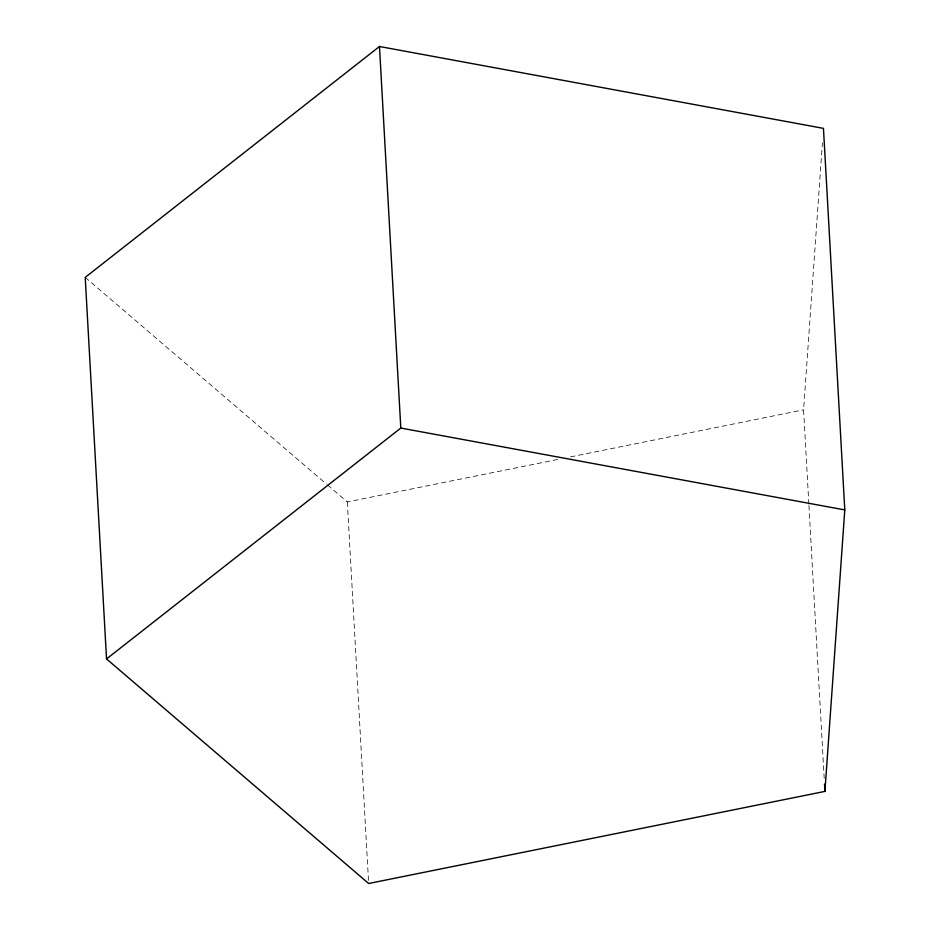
<?xml version="1.0" encoding="UTF-8"?>
<svg xmlns="http://www.w3.org/2000/svg" width="930" height="930" viewBox="0 0 930 930"><rect width="100%" height="100%" fill="white"/><g stroke="black" fill="none" stroke-linecap="round" stroke-linejoin="round"><path stroke-width="0.7" stroke-dasharray="4.65 3.49" d="M808.856 504.141L803.578 409.839L822.434 142.802M327.5 484.96L347.32 501.944L559.104 459.188M570.474 456.897L803.578 409.839M85.211 277.384L326.395 484.019M808.937 505.595L824.189 778.34M347.32 501.944L368.489 880.594"/><path stroke-width="1.4" d="M824.91 791.407L844.789 509.919L823.457 128.363L379.475 46.5L85.211 277.384L106.543 658.94L368.652 883.5L824.91 791.407L824.515 784.153M106.543 658.94L400.807 428.056L844.789 509.919M379.475 46.5L400.807 428.056"/></g></svg>
